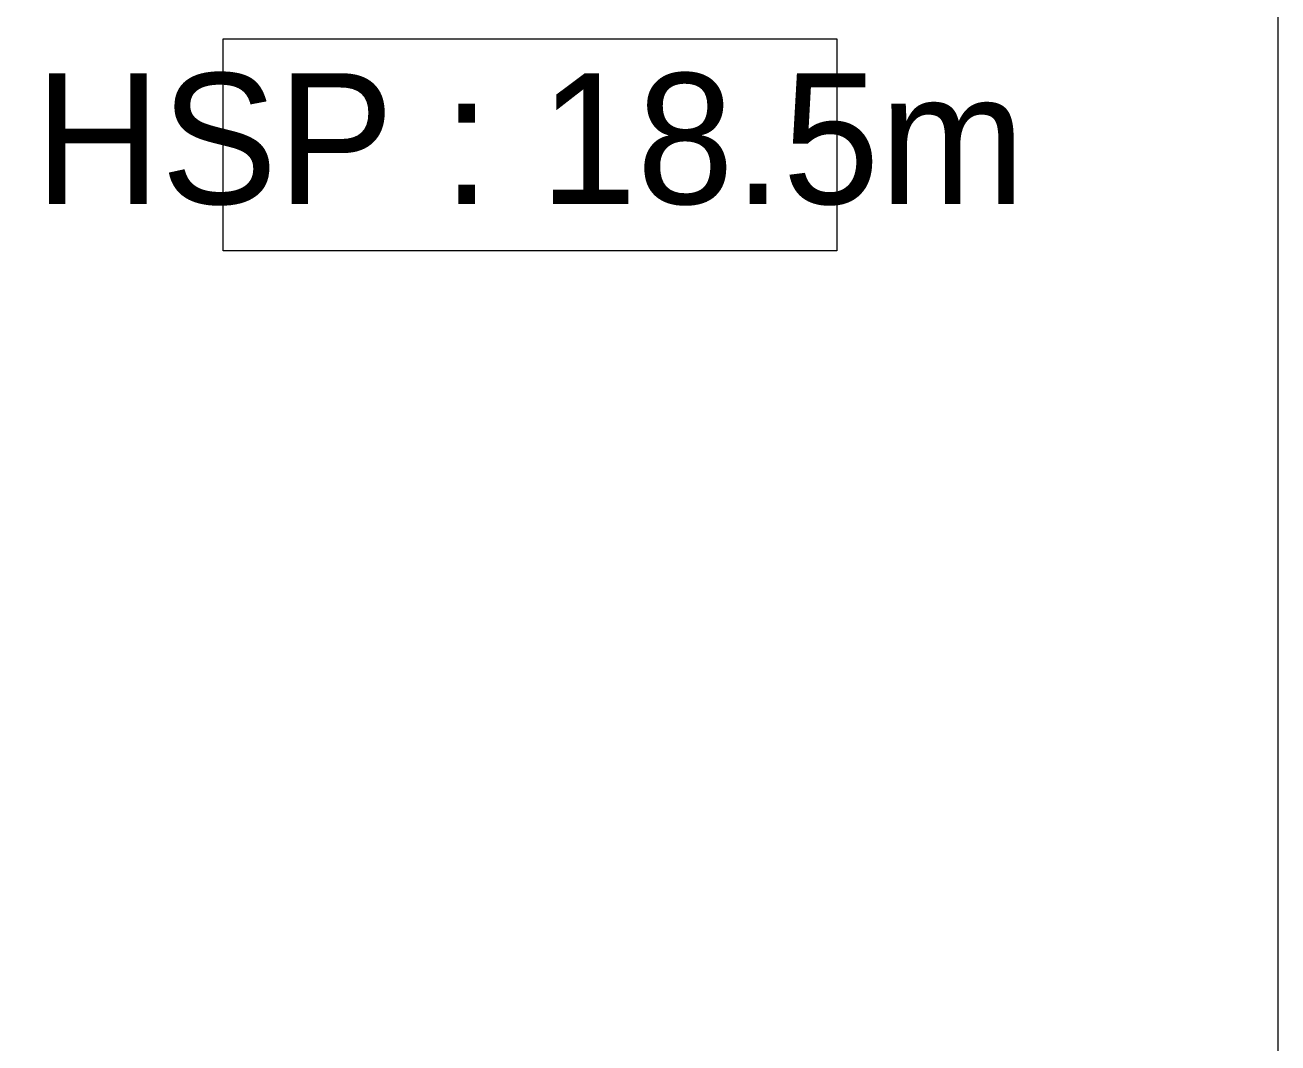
# Model space of a CAD drawing. Header units: millimetres. Extents: x 141848 to 1648660, y -821378 to -151356.
# Drawn here: x 386986 to 396575, y -227060 to -219270 of the extents above; entities that cross this region are included whole.
import ezdxf

# ---------------------------------------------------------------- set-up
doc = ezdxf.new("R2010")
doc.units = ezdxf.units.MM
doc.header["$MEASUREMENT"] = 0
doc.layers.add('Hachure', color=7, linetype='Continuous')
doc.layers.add('Sols_ Dalles', color=7, linetype='Continuous')
doc.styles.add('STYLE_GENERE_1', font='')
doc.styles.get('STYLE_GENERE_1').set_extended_font_data('Agency FB')

msp = doc.modelspace()

# ---------------------------------------------------------------- linework, layer by layer
at = {"layer": 'Hachure', "color": 7, "linetype": 'Continuous', "lineweight": 5, "flags": 128}
msp.add_lwpolyline([(388500.741, -219375.589), (393198.539, -219375.589), (393198.539, -220997.214), (388500.741, -220997.214)], close=True, dxfattribs=at)
at = {"layer": 'Sols_ Dalles', "color": 7, "linetype": 'Continuous', "lineweight": 5, "flags": 128}
msp.add_lwpolyline([(381519.953, -188437.176), (396575.061, -188437.176), (396575.061, -231395.57), (381519.953, -231395.57)], close=True, dxfattribs=at)

# ---------------------------------------------------------------- texts
at = {"layer": 'Hachure', "color": 250, "linetype": 'Continuous', "lineweight": 5, "true_color": 0x1f1f1f, "insert": (390849.64, -220145.859), "char_height": 1000, "attachment_point": 5, "style": 'STYLE_GENERE_1'}
msp.add_mtext('\\A1;{\\pqc;\\fAgency FB|b0|i0|c0|p34;HSP\\fAgency FB|b0|i0|c0|p34; \\fAgency FB|b0|i0|c0|p34;:\\fAgency FB|b0|i0|c0|p34; 1\\fAgency FB|b0|i0|c0|p34;8.\\fAgency FB|b0|i0|c0|p34;5\\fAgency FB|b0|i0|c0|p34;m}', dxfattribs=at)

doc.saveas('drawing.dxf')
